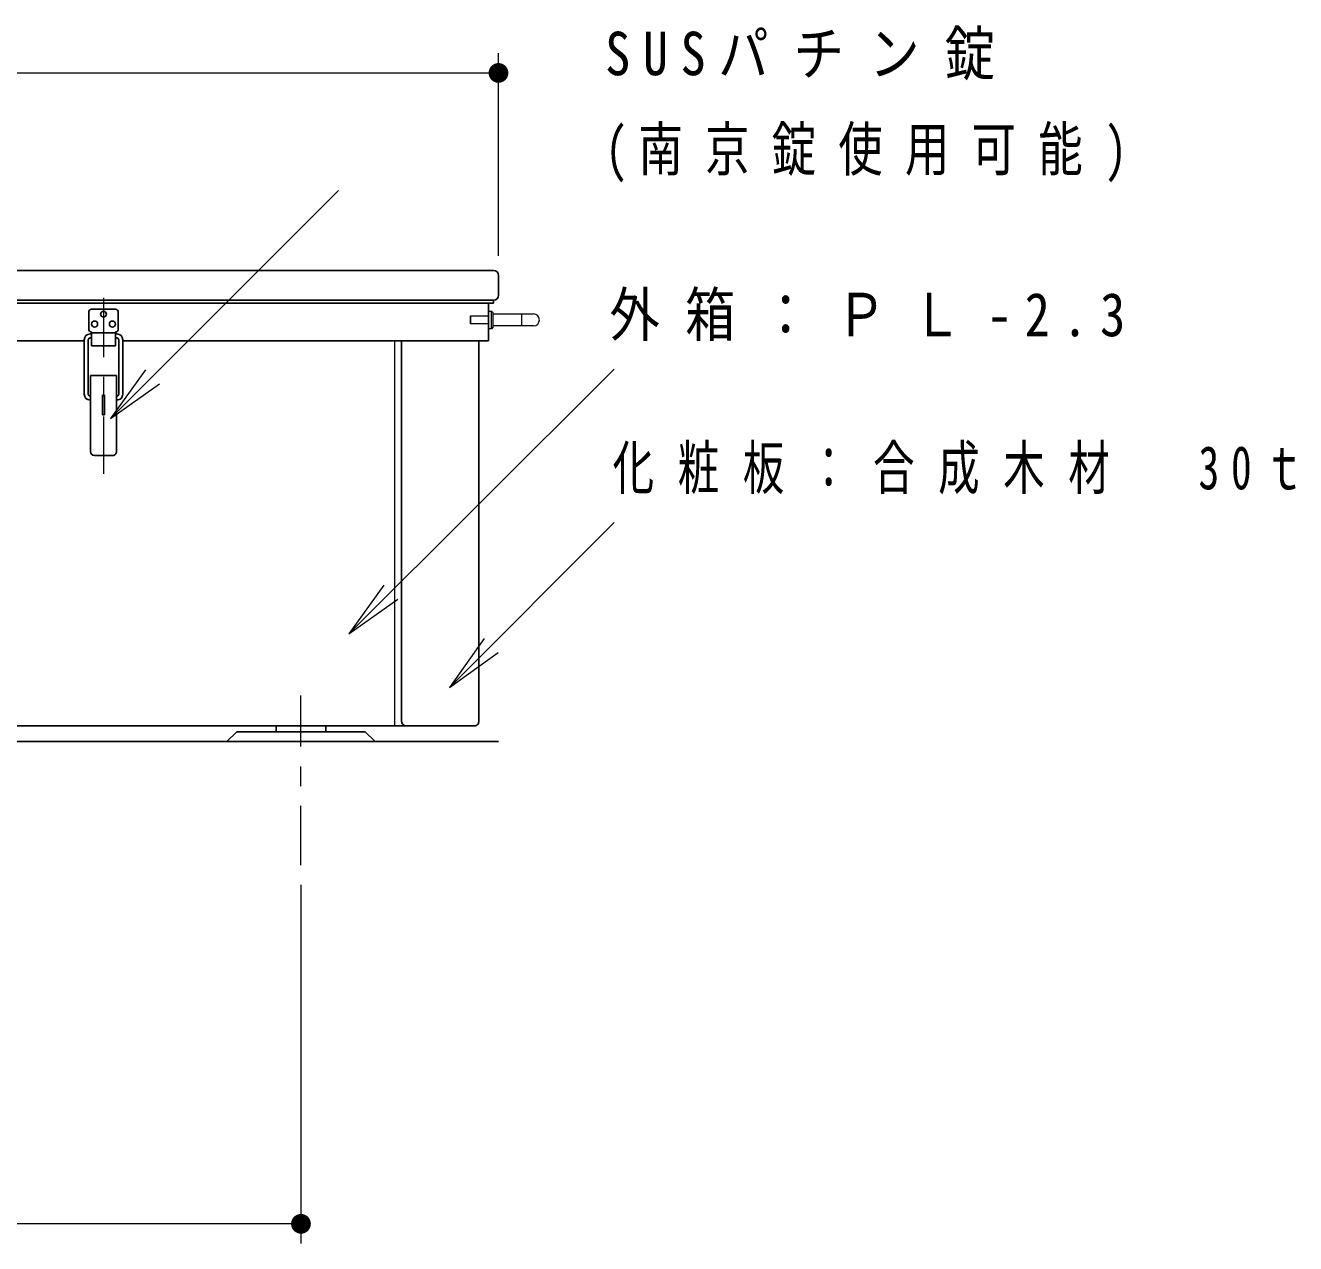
# Model space of a CAD drawing. Units: millimetres on the paper, scale 1:20. Extents: x -385 to 0, y 0 to 267.
# Drawn here: x -247.2 to -182.8, y 91.9 to 153.6 of the extents above; entities that cross this region are included whole.
import ezdxf

# ---------------------------------------------------------------- set-up
doc = ezdxf.new("R2010")
doc.units = ezdxf.units.MM
doc.linetypes.add('USER2', pattern=[6, 3, -1, 1, -1])
doc.layers.add('LY_1', color=7, linetype='Continuous', lineweight=25)
doc.styles.add('ＭＳ ゴシック', font='')
doc.styles.get('ＭＳ ゴシック').set_extended_font_data('MS Gothic')

# ---------------------------------------------------------------- blocks, each defined once
blk = doc.blocks.new('filled_dot')
at = {"color": 0, "linetype": 'Continuous', "lineweight": -2, "const_width": 1.25}
blk.add_lwpolyline([(-0.625, 0, 1), (0.625, 0, 1)], format="xyb", close=True, dxfattribs=at)
blk = doc.blocks.new('open_arrow')
at = {"color": 0, "linetype": 'Continuous', "lineweight": -2}
blk.add_lwpolyline([(7.5, 1.25), (0, 0), (7.5, -1.25)], dxfattribs=at)

msp = doc.modelspace()

# ---------------------------------------------------------------- linework, layer by layer
at = {"layer": 'LY_1', "lineweight": 13}
for p, q in [((-223.206, 141.92), (-223.206, 152.17)), ((-313.206, 151.17), (-223.206, 151.17)), ((-242.85, 133.674), (-231.299, 145.225)), ((-228.448, 118.125), (-228.448, 137.61)), ((-230.783, 122.776), (-217.34, 136.173)), ((-225.69, 120.062), (-217.34, 128.412)), ((-233.206, 110.069), (-233.206, 91.917)), ((-233.206, 92.917), (-268.206, 92.917))]:
    msp.add_line(p, q, dxfattribs=at)
at = {"layer": 'LY_1', "color": 70}
for p, q in [((-312.956, 141.17), (-223.456, 141.17)), ((-223.206, 139.92), (-223.206, 140.92)), ((-312.956, 139.67), (-223.456, 139.67))]:
    msp.add_line(p, q, dxfattribs=at)
at = {"layer": 'LY_1'}
for p, q in [((-312.956, 139.67), (-223.456, 139.67)), ((-223.456, 139.51), (-223.456, 139.67)), ((-312.956, 139.51), (-223.456, 139.51)), ((-243.956, 139.06), (-243.956, 138.21)), ((-242.606, 139.21), (-243.806, 139.21)), ((-242.456, 139.06), (-242.456, 138.21)), ((-223.706, 137.61), (-223.706, 139.51)), ((-244.181, 137.66), (-244.181, 134.91)), ((-243.981, 137.66), (-243.981, 134.91)), ((-243.806, 137.96), (-243.881, 137.96)), ((-243.806, 137.76), (-243.881, 137.76)), ((-243.806, 138.06), (-243.806, 137.36)), ((-242.606, 138.01), (-243.806, 138.01)), ((-242.606, 138.06), (-242.606, 137.36)), ((-242.531, 137.96), (-242.606, 137.96)), ((-242.531, 137.76), (-242.606, 137.76)), ((-242.431, 137.66), (-242.431, 134.91)), ((-242.231, 137.66), (-242.231, 134.91)), ((-292.231, 137.61), (-244.181, 137.61)), ((-242.606, 137.36), (-243.806, 137.36)), ((-242.231, 137.61), (-223.706, 137.61)), ((-228.121, 118.375), (-228.121, 137.61)), ((-224.206, 137.61), (-224.206, 118.325)), ((-243.868, 135.86), (-243.868, 132.01)), ((-242.543, 135.86), (-243.868, 135.86)), ((-242.543, 135.86), (-242.543, 132.01)), ((-243.256, 134.86), (-243.256, 133.86)), ((-243.156, 134.86), (-243.256, 134.86)), ((-243.156, 134.86), (-243.156, 133.86)), ((-243.156, 133.86), (-243.256, 133.86)), ((-242.743, 131.81), (-243.668, 131.81)), ((-312.006, 118.125), (-224.406, 118.125)), ((-236.456, 117.825), (-236.956, 117.325)), ((-236.456, 117.825), (-229.956, 117.825)), ((-234.456, 117.825), (-234.456, 118.125)), ((-231.956, 117.825), (-234.456, 117.825)), ((-231.956, 117.825), (-231.956, 118.125)), ((-229.456, 117.325), (-229.956, 117.825)), ((-299.456, 117.325), (-223.206, 117.325))]:
    msp.add_line(p, q, dxfattribs=at)
at = {"layer": 'LY_1', "linetype": 'USER2', "lineweight": 13}
for p, q in [((-243.206, 139.787), (-243.206, 130.873)), ((-233.206, 111.069), (-233.206, 119.651))]:
    msp.add_line(p, q, dxfattribs=at)
at = {"layer": 'LY_1', "color": 131, "lineweight": 13}
for p, q in [((-223.706, 138.67), (-223.706, 139.12)), ((-223.706, 139.12), (-223.556, 139.12)), ((-223.556, 138.67), (-223.556, 139.12)), ((-223.556, 139.12), (-223.481, 139.025)), ((-223.481, 138.67), (-223.481, 139.025)), ((-223.481, 138.97), (-222.031, 138.97)), ((-222.031, 138.97), (-221.431, 138.97)), ((-222.031, 138.37), (-222.031, 138.97)), ((-224.631, 138.845), (-224.606, 138.87)), ((-224.631, 138.845), (-224.631, 138.495)), ((-224.606, 138.47), (-224.631, 138.495)), ((-224.606, 138.87), (-223.706, 138.87)), ((-224.606, 138.47), (-224.606, 138.87)), ((-223.706, 138.47), (-224.606, 138.47)), ((-223.706, 138.22), (-223.706, 138.67)), ((-223.556, 138.22), (-223.556, 138.67)), ((-223.481, 138.315), (-223.556, 138.22)), ((-223.481, 138.315), (-223.481, 138.67)), ((-222.031, 138.37), (-223.481, 138.37)), ((-221.431, 138.37), (-222.031, 138.37)), ((-223.556, 138.22), (-223.706, 138.22))]:
    msp.add_line(p, q, dxfattribs=at)
at = {"layer": 'LY_1'}
for centre in [(-243.206, 138.96), (-243.656, 138.46), (-242.756, 138.46)]:
    msp.add_circle(centre, 0.15, dxfattribs=at)
at = {"layer": 'LY_1', "color": 70}
for centre, start, end in [((-223.456, 140.92), 0, 90), ((-223.456, 139.92), 270, 0)]:
    msp.add_arc(centre, 0.25, start, end, dxfattribs=at)
at = {"layer": 'LY_1'}
for centre, radius, start, end in [((-243.806, 139.06), 0.15, 90, 180), ((-242.606, 139.06), 0.15, 360, 90), ((-243.881, 137.66), 0.3, 90, 180), ((-243.881, 137.66), 0.1, 90, 180), ((-243.806, 138.21), 0.15, 180, 270), ((-242.606, 138.21), 0.15, 270, 0.00001), ((-242.531, 137.66), 0.3, 360, 90), ((-242.531, 137.66), 0.1, 360, 90), ((-243.881, 134.91), 0.3, 180, 270), ((-243.881, 134.91), 0.1, 180, 270), ((-242.531, 134.91), 0.3, 270, 0.00001), ((-242.531, 134.91), 0.1, 270, 0.00001), ((-243.668, 132.01), 0.2, 180, 270), ((-242.743, 132.01), 0.2, 270, 0.00001), ((-227.871, 118.375), 0.25, 180, 270), ((-224.406, 118.325), 0.2, 270, 0.15888)]:
    msp.add_arc(centre, radius, start, end, dxfattribs=at)
at = {"layer": 'LY_1', "color": 131, "lineweight": 13}
msp.add_arc((-221.431, 138.67), 0.3, 270, 90, dxfattribs=at)

# ---------------------------------------------------------------- block references
at = {"layer": 'LY_1', "lineweight": 13, "xscale": 0.4, "yscale": 0.4}
for name, p, rotation in [('filled_dot', (-223.206, 151.17), 180), ('open_arrow', (-242.85, 133.674), 45), ('open_arrow', (-230.783, 122.776), 44.9), ('open_arrow', (-225.69, 120.062), 45), ('filled_dot', (-233.206, 92.917), 180)]:
    msp.add_blockref(name, p, dxfattribs=dict(at, rotation=rotation))

# ---------------------------------------------------------------- texts
at = {"layer": 'LY_1', "char_height": 2.199, "attachment_point": 4, "style": 'ＭＳ ゴシック'}
for s, insert in [('\\T1.5;\\W0.85;SUSパチン錠', (-217.803, 152.025)), ('\\T1.5;\\W0.75;(南京錠使用可能)', (-217.803, 147.025)), ('\\T1.5;\\W0.85;外箱：ＰＬ-2.3', (-217.586, 138.823)), ('\\T1.57;\\W0.7;化粧板：合成木材\u300030ｔ', (-217.425, 131.062))]:
    msp.add_mtext(s, dxfattribs=dict(at, insert=insert))

doc.saveas('drawing.dxf')
